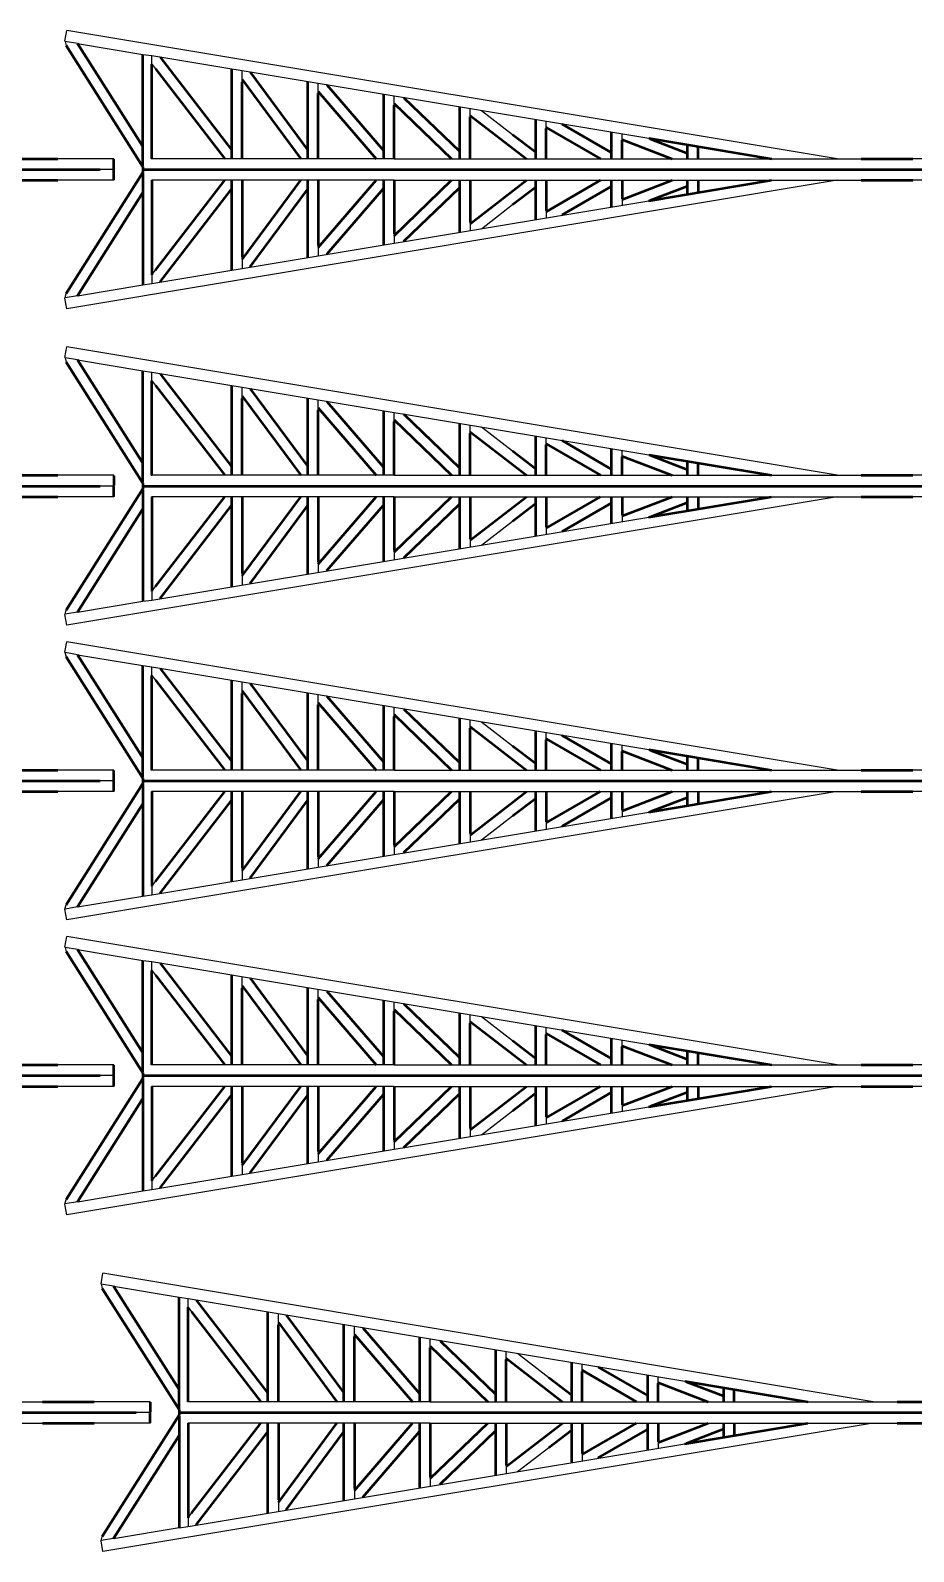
# Model space of a CAD drawing. Header units: centimetres. Extents: x 101 to 201, y 97 to 167.
# Drawn here: x 140.64 to 146.26, y 105.03 to 114.72 of the extents above; entities that cross this region are included whole.
import ezdxf

# ---------------------------------------------------------------- set-up
doc = ezdxf.new("R2010")
doc.units = ezdxf.units.CM
doc.layers.add('corte', color=1, linetype='Continuous')
doc.layers.add('grabado', color=5, linetype='Continuous')

msp = doc.modelspace()

# ---------------------------------------------------------------- linework, layer by layer
at = {"layer": 'corte'}
for p, q in [((140.8592, 114.6493), (140.8705, 114.7169)), ((145.7748, 113.8995), (140.8705, 114.7169)), ((140.8597, 114.6473), (140.8597, 114.6472)), ((140.8597, 114.6472), (140.8659, 114.6207)), ((141.1712, 113.8995), (140.814, 113.8995)), ((141.1712, 113.831), (141.0833, 113.831)), ((141.1712, 113.8967), (141.1712, 113.8995)), ((141.1712, 113.8338), (141.1712, 113.8282)), ((141.3557, 113.8489), (141.3557, 113.8541)), ((142.8412, 113.8995), (142.8297, 113.8995)), ((142.955, 113.8995), (142.9522, 113.8995)), ((145.7578, 113.8995), (145.9271, 113.8995)), ((146.6128, 113.8995), (146.2557, 113.8995)), ((141.1712, 113.7624), (140.814, 113.7624)), ((145.7748, 113.7624), (140.8705, 112.945)), ((141.1712, 113.7652), (141.1712, 113.7624)), ((141.3557, 113.813), (141.3557, 113.8078)), ((142.8412, 113.7624), (142.8297, 113.7624)), ((142.955, 113.7624), (142.9522, 113.7624)), ((145.7578, 113.7624), (145.9271, 113.7624)), ((146.6128, 113.7624), (146.2557, 113.7624)), ((140.8597, 113.0147), (140.8659, 113.0412)), ((140.8705, 112.945), (140.8592, 113.0127)), ((140.8597, 113.0146), (140.8597, 113.0147)), ((140.8592, 112.634), (140.8705, 112.7016)), ((145.7748, 111.8842), (140.8705, 112.7016)), ((140.8597, 112.632), (140.8597, 112.6319)), ((140.8597, 112.6319), (140.8659, 112.6054)), ((141.1712, 111.8842), (140.814, 111.8842)), ((141.1712, 111.8814), (141.1712, 111.8842)), ((142.8412, 111.8842), (142.8297, 111.8842)), ((142.955, 111.8842), (142.9522, 111.8842)), ((145.7578, 111.8842), (145.9271, 111.8842)), ((146.6128, 111.8842), (146.2557, 111.8842)), ((141.1712, 111.8157), (141.0833, 111.8157)), ((141.1712, 111.8185), (141.1712, 111.8129)), ((141.3557, 111.8336), (141.3557, 111.8388)), ((141.3557, 111.7977), (141.3557, 111.7925)), ((141.1712, 111.7471), (140.814, 111.7471)), ((145.7748, 111.7471), (140.8705, 110.9297)), ((141.1712, 111.7499), (141.1712, 111.7471)), ((142.8412, 111.7471), (142.8297, 111.7471)), ((142.955, 111.7471), (142.9522, 111.7471)), ((145.7578, 111.7471), (145.9271, 111.7471)), ((146.6128, 111.7471), (146.2557, 111.7471)), ((140.8597, 110.9994), (140.8659, 111.0259)), ((140.8705, 110.9297), (140.8592, 110.9974)), ((140.8597, 110.9993), (140.8597, 110.9994)), ((140.8592, 110.7569), (140.8705, 110.8245)), ((145.7748, 110.0072), (140.8705, 110.8245)), ((140.8592, 110.7569), (140.8659, 110.7284)), ((140.8597, 110.7549), (140.8597, 110.7549)), ((141.1712, 110.0072), (140.814, 110.0072)), ((141.1712, 110.0044), (141.1712, 110.0072)), ((141.1712, 109.9414), (141.1712, 109.9358)), ((141.3557, 109.9565), (141.3557, 109.9618)), ((142.8412, 110.0072), (142.8297, 110.0072)), ((142.955, 110.0072), (142.9522, 110.0072)), ((145.7578, 110.0072), (145.9271, 110.0072)), ((146.6128, 110.0072), (146.2557, 110.0072)), ((141.1712, 109.87), (140.814, 109.87)), ((145.7748, 109.87), (140.8705, 109.0526)), ((141.1712, 109.9386), (141.0833, 109.9386)), ((141.1712, 109.8728), (141.1712, 109.87)), ((141.3557, 109.9206), (141.3557, 109.9154)), ((142.8412, 109.87), (142.8297, 109.87)), ((142.955, 109.87), (142.9522, 109.87)), ((145.7578, 109.87), (145.9271, 109.87)), ((146.6128, 109.87), (146.2557, 109.87)), ((140.8592, 109.1203), (140.8659, 109.1488)), ((140.8705, 109.0526), (140.8592, 109.1203)), ((140.8597, 109.1223), (140.8597, 109.1223)), ((140.8592, 108.8796), (140.8705, 108.9473)), ((140.8597, 108.8777), (140.8597, 108.8776)), ((140.8597, 108.8776), (140.8659, 108.8511)), ((145.7748, 108.1299), (140.8705, 108.9473)), ((141.1712, 108.1299), (140.814, 108.1299)), ((141.1712, 108.1271), (141.1712, 108.1299)), ((142.8412, 108.1299), (142.8297, 108.1299)), ((142.955, 108.1299), (142.9522, 108.1299)), ((145.7578, 108.1299), (145.9271, 108.1299)), ((146.6128, 108.1299), (146.2557, 108.1299)), ((141.1712, 108.0613), (141.0833, 108.0613)), ((141.1712, 108.0641), (141.1712, 108.0585)), ((141.3557, 108.0793), (141.3557, 108.0845)), ((141.3557, 108.0434), (141.3557, 108.0382)), ((141.1712, 107.9928), (140.814, 107.9928)), ((145.7748, 107.9928), (140.8705, 107.1754)), ((141.1712, 107.9956), (141.1712, 107.9928)), ((142.8412, 107.9928), (142.8297, 107.9928)), ((142.955, 107.9928), (142.9522, 107.9928)), ((145.7578, 107.9928), (145.9271, 107.9928)), ((146.6128, 107.9928), (146.2557, 107.9928)), ((140.8592, 107.243), (140.8659, 107.2716)), ((140.8705, 107.1754), (140.8592, 107.243)), ((140.8597, 107.245), (140.8597, 107.2451)), ((141.0892, 106.7348), (141.1005, 106.8025)), ((146.0048, 105.9851), (141.1005, 106.8025)), ((141.0892, 106.7348), (141.0959, 106.7063)), ((141.0897, 106.7328), (141.0897, 106.7328)), ((140.5461, 105.9851), (140.7155, 105.9851)), ((141.4012, 105.9851), (141.044, 105.9851)), ((141.4012, 105.9823), (141.4012, 105.9851)), ((143.0712, 105.9851), (143.0597, 105.9851)), ((143.185, 105.9851), (143.1822, 105.9851)), ((145.9878, 105.9851), (146.1571, 105.9851)), ((141.4012, 105.9165), (141.3132, 105.9165)), ((141.4012, 105.9193), (141.4012, 105.9137)), ((141.5857, 105.9345), (141.5857, 105.9397)), ((141.5857, 105.8986), (141.5857, 105.8933)), ((140.5461, 105.8479), (140.7155, 105.8479)), ((141.4012, 105.8479), (141.044, 105.8479)), ((146.0048, 105.8479), (141.1005, 105.0306)), ((141.4012, 105.8507), (141.4012, 105.8479)), ((143.0712, 105.8479), (143.0597, 105.8479)), ((143.185, 105.8479), (143.1822, 105.8479)), ((145.9878, 105.8479), (146.1571, 105.8479)), ((141.0892, 105.0982), (141.0959, 105.1267)), ((141.1005, 105.0306), (141.0892, 105.0982)), ((141.0897, 105.1002), (141.0897, 105.1002))]:
    msp.add_line(p, q, dxfattribs=at)
at = {"layer": 'corte', "lineweight": 50}
for p, q in [((140.8659, 114.6207), (141.3557, 113.8489)), ((135.9141, 113.831), (141.0833, 113.831)), ((140.4855, 113.8995), (140.814, 113.8995)), ((141.1712, 113.7652), (141.1712, 113.8967)), ((141.3557, 113.8489), (141.3557, 113.813)), ((141.3557, 113.831), (146.5249, 113.831)), ((145.9271, 113.8995), (146.2557, 113.8995)), ((140.4855, 113.7624), (140.814, 113.7624)), ((140.8659, 113.0412), (141.3557, 113.813)), ((145.9271, 113.7624), (146.2557, 113.7624)), ((140.8659, 112.6054), (141.3557, 111.8336)), ((140.4855, 111.8842), (140.814, 111.8842)), ((141.1712, 111.8814), (141.1712, 111.8185)), ((145.9271, 111.8842), (146.2557, 111.8842)), ((135.9141, 111.8157), (141.0833, 111.8157)), ((140.8659, 111.0259), (141.3557, 111.7977)), ((141.1712, 111.7499), (141.1712, 111.8129)), ((141.3557, 111.8336), (141.3557, 111.7977)), ((141.3557, 111.8157), (146.5249, 111.8157)), ((140.4855, 111.7471), (140.814, 111.7471)), ((145.9271, 111.7471), (146.2557, 111.7471)), ((140.8659, 110.7284), (141.3557, 109.9565)), ((140.4855, 110.0072), (140.814, 110.0072)), ((141.1712, 109.8728), (141.1712, 110.0044)), ((141.3557, 109.9565), (141.3557, 109.9206)), ((145.9271, 110.0072), (146.2557, 110.0072)), ((135.9141, 109.9386), (141.0833, 109.9386)), ((140.4855, 109.87), (140.814, 109.87)), ((140.8659, 109.1488), (141.3557, 109.9206)), ((141.3557, 109.9386), (146.5249, 109.9386)), ((145.9271, 109.87), (146.2557, 109.87)), ((140.8659, 108.8511), (141.3557, 108.0793)), ((140.4855, 108.1299), (140.814, 108.1299)), ((141.1712, 107.9956), (141.1712, 108.1271)), ((145.9271, 108.1299), (146.2557, 108.1299)), ((135.9141, 108.0613), (141.0833, 108.0613)), ((140.8659, 107.2716), (141.3557, 108.0434)), ((141.3557, 108.0793), (141.3557, 108.0434)), ((141.3557, 108.0613), (146.5249, 108.0613)), ((140.4855, 107.9928), (140.814, 107.9928)), ((145.9271, 107.9928), (146.2557, 107.9928)), ((141.0959, 106.7063), (141.5857, 105.9345)), ((140.7155, 105.9851), (141.044, 105.9851)), ((141.4012, 105.9823), (141.4012, 105.9193)), ((146.1571, 105.9851), (146.4857, 105.9851)), ((136.1441, 105.9165), (141.3132, 105.9165)), ((141.0959, 105.1267), (141.5857, 105.8986)), ((141.4012, 105.8507), (141.4012, 105.9137)), ((141.5857, 105.9345), (141.5857, 105.8986)), ((141.5857, 105.9165), (146.7549, 105.9165)), ((140.7155, 105.8479), (141.044, 105.8479)), ((146.1571, 105.8479), (146.4857, 105.8479))]:
    msp.add_line(p, q, dxfattribs=at)
at = {"layer": 'grabado'}
for p, q in [((140.9386, 114.6341), (140.8597, 114.6472)), ((140.9386, 114.6341), (141.3558, 114.5646)), ((141.3557, 114.5646), (141.4128, 114.557)), ((141.4128, 114.5013), (141.4128, 114.557)), ((141.4128, 114.557), (144.5759, 114.0298)), ((141.4128, 114.5013), (141.4357, 114.4716)), ((141.4629, 114.5487), (141.4646, 114.5465)), ((141.9193, 114.4707), (141.9193, 114.4726)), ((141.9879, 114.388), (141.9879, 114.4612)), ((142.0365, 114.4531), (142.0381, 114.4509)), ((142.4029, 114.3901), (142.4029, 114.392)), ((142.4714, 114.3149), (142.4714, 114.3806)), ((142.5243, 114.3718), (142.5263, 114.3695)), ((142.8864, 114.3095), (142.8864, 114.3114)), ((142.955, 114.2413), (142.955, 114.3)), ((143.0147, 114.29), (143.0171, 114.2877)), ((143.37, 114.2289), (143.37, 114.2308)), ((143.4386, 114.1673), (143.4386, 114.2194)), ((143.5103, 114.2074), (143.7086, 114.0546)), ((143.8536, 114.1483), (143.8536, 114.1502)), ((143.9222, 114.0926), (143.9222, 114.1388)), ((144.0187, 114.1227), (144.0234, 114.12)), ((144.3372, 114.0677), (144.3372, 114.0696)), ((144.4057, 114.0171), (144.4057, 114.0582)), ((144.5759, 114.0298), (144.5848, 114.0265)), ((141.4128, 113.8967), (141.4128, 113.8995)), ((142.8297, 113.8995), (141.4128, 113.8995)), ((142.9522, 113.8995), (142.8412, 113.8995)), ((142.955, 113.8995), (145.7578, 113.8995)), ((141.4128, 113.7652), (141.4128, 113.7624)), ((142.8297, 113.7624), (141.4128, 113.7624)), ((142.9522, 113.7624), (142.8412, 113.7624)), ((142.955, 113.7624), (145.7578, 113.7624)), ((141.4128, 113.1049), (144.5759, 113.6321)), ((144.4057, 113.6448), (144.4057, 113.6037)), ((144.5759, 113.6321), (144.5848, 113.6355)), ((143.5103, 113.4545), (143.7086, 113.6074)), ((143.9222, 113.5693), (143.9222, 113.5231)), ((144.0187, 113.5392), (144.0234, 113.5419)), ((144.3372, 113.5942), (144.3372, 113.5923)), ((143.37, 113.433), (143.37, 113.4311)), ((143.4386, 113.4947), (143.4386, 113.4426)), ((143.8536, 113.5136), (143.8536, 113.5117)), ((142.4714, 113.3471), (142.4714, 113.2814)), ((142.8864, 113.3524), (142.8864, 113.3505)), ((142.955, 113.4206), (142.955, 113.362)), ((143.0147, 113.3719), (143.0171, 113.3742)), ((141.9879, 113.2739), (141.9879, 113.2008)), ((142.4029, 113.2718), (142.4029, 113.2699)), ((142.5243, 113.2902), (142.5263, 113.2924)), ((141.4128, 113.1606), (141.4357, 113.1903)), ((141.4128, 113.1606), (141.4128, 113.1049)), ((141.9193, 113.1912), (141.9193, 113.1893)), ((142.0365, 113.2089), (142.0381, 113.211)), ((140.9386, 113.0278), (141.3558, 113.0973)), ((141.3557, 113.0973), (141.4128, 113.1049)), ((141.4629, 113.1133), (141.4646, 113.1155)), ((140.9386, 113.0278), (140.8597, 113.0147)), ((140.9386, 112.6188), (140.8597, 112.6319)), ((140.9386, 112.6188), (141.3558, 112.5493)), ((141.3557, 112.5493), (141.4128, 112.5417)), ((141.4128, 112.486), (141.4128, 112.5417)), ((141.4128, 112.5417), (144.5759, 112.0145)), ((141.4128, 112.486), (141.4357, 112.4563)), ((141.4629, 112.5334), (141.4646, 112.5312)), ((141.9193, 112.4554), (141.9193, 112.4573)), ((141.9879, 112.3727), (141.9879, 112.4459)), ((142.0365, 112.4378), (142.0381, 112.4356)), ((142.4029, 112.3748), (142.4029, 112.3767)), ((142.4714, 112.2996), (142.4714, 112.3653)), ((142.5243, 112.3565), (142.5263, 112.3542)), ((142.8864, 112.2942), (142.8864, 112.2961)), ((142.955, 112.226), (142.955, 112.2847)), ((143.0147, 112.2747), (143.0171, 112.2724)), ((143.37, 112.2136), (143.37, 112.2155)), ((143.4386, 112.152), (143.4386, 112.2041)), ((143.5103, 112.1921), (143.7086, 112.0393)), ((143.8536, 112.133), (143.8536, 112.1349)), ((143.9222, 112.0773), (143.9222, 112.1235)), ((144.0187, 112.1074), (144.0234, 112.1047)), ((144.3372, 112.0524), (144.3372, 112.0543)), ((144.4057, 112.0018), (144.4057, 112.0429)), ((144.5759, 112.0145), (144.5848, 112.0112)), ((141.4128, 111.8814), (141.4128, 111.8842)), ((142.8297, 111.8842), (141.4128, 111.8842)), ((142.9522, 111.8842), (142.8412, 111.8842)), ((142.955, 111.8842), (145.7578, 111.8842)), ((141.4128, 111.7499), (141.4128, 111.7471)), ((142.8297, 111.7471), (141.4128, 111.7471)), ((142.9522, 111.7471), (142.8412, 111.7471)), ((142.955, 111.7471), (145.7578, 111.7471)), ((141.4128, 111.0896), (144.5759, 111.6168)), ((143.5103, 111.4392), (143.7086, 111.5921)), ((144.4057, 111.6295), (144.4057, 111.5884)), ((144.5759, 111.6168), (144.5848, 111.6202)), ((143.8536, 111.4983), (143.8536, 111.4964)), ((143.9222, 111.554), (143.9222, 111.5078)), ((144.0187, 111.5239), (144.0234, 111.5266)), ((144.3372, 111.5789), (144.3372, 111.577)), ((142.955, 111.4053), (142.955, 111.3467)), ((143.37, 111.4177), (143.37, 111.4158)), ((143.4386, 111.4794), (143.4386, 111.4273)), ((142.4714, 111.3318), (142.4714, 111.2661)), ((142.8864, 111.3371), (142.8864, 111.3352)), ((143.0147, 111.3566), (143.0171, 111.3589)), ((141.9879, 111.2586), (141.9879, 111.1855)), ((142.4029, 111.2565), (142.4029, 111.2546)), ((142.5243, 111.2749), (142.5263, 111.2771)), ((141.4128, 111.1453), (141.4357, 111.175)), ((141.4128, 111.1453), (141.4128, 111.0896)), ((141.9193, 111.1759), (141.9193, 111.174)), ((142.0365, 111.1936), (142.0381, 111.1957)), ((140.9386, 111.0125), (140.8597, 110.9994)), ((140.9386, 111.0125), (141.3558, 111.082)), ((141.3557, 111.082), (141.4128, 111.0896)), ((141.4629, 111.098), (141.4646, 111.1002)), ((140.9386, 110.7418), (140.8597, 110.7549)), ((140.9386, 110.7418), (141.3558, 110.6722)), ((141.3557, 110.6723), (141.4128, 110.6646)), ((141.4128, 110.609), (141.4128, 110.6646)), ((141.4128, 110.6646), (144.5759, 110.1375)), ((141.4629, 110.6563), (141.4646, 110.6541)), ((141.4128, 110.609), (141.4357, 110.5793)), ((141.9193, 110.5783), (141.9193, 110.5802)), ((141.9879, 110.4956), (141.9879, 110.5688)), ((142.0365, 110.5607), (142.0381, 110.5585)), ((142.4029, 110.4977), (142.4029, 110.4996)), ((142.4714, 110.4225), (142.4714, 110.4882)), ((142.5243, 110.4794), (142.5263, 110.4772)), ((142.8864, 110.4171), (142.8864, 110.419)), ((142.955, 110.3489), (142.955, 110.4076)), ((143.0147, 110.3977), (143.0171, 110.3954)), ((143.37, 110.3365), (143.37, 110.3384)), ((143.4386, 110.2749), (143.4386, 110.327)), ((143.5103, 110.3151), (143.7086, 110.1622)), ((143.8536, 110.2559), (143.8536, 110.2578)), ((143.9222, 110.2003), (143.9222, 110.2464)), ((144.0187, 110.2303), (144.0234, 110.2276)), ((144.3372, 110.1753), (144.3372, 110.1773)), ((144.4057, 110.1247), (144.4057, 110.1658)), ((144.5759, 110.1375), (144.5848, 110.1341)), ((141.4128, 110.0044), (141.4128, 110.0072)), ((142.8297, 110.0072), (141.4128, 110.0072)), ((142.9522, 110.0072), (142.8412, 110.0072)), ((142.955, 110.0072), (145.7578, 110.0072)), ((141.4128, 109.8728), (141.4128, 109.87)), ((142.8297, 109.87), (141.4128, 109.87)), ((142.9522, 109.87), (142.8412, 109.87)), ((142.955, 109.87), (145.7578, 109.87)), ((144.4057, 109.7524), (144.4057, 109.7114)), ((141.4128, 109.2125), (144.5759, 109.7397)), ((143.5103, 109.5621), (143.7086, 109.715)), ((143.9222, 109.6769), (143.9222, 109.6308)), ((144.3372, 109.7018), (144.3372, 109.6999)), ((144.5759, 109.7397), (144.5848, 109.7431)), ((143.4386, 109.6023), (143.4386, 109.5502)), ((143.8536, 109.6212), (143.8536, 109.6193)), ((144.0187, 109.6469), (144.0234, 109.6495)), ((142.8864, 109.4601), (142.8864, 109.4581)), ((142.955, 109.5282), (142.955, 109.4696)), ((143.0147, 109.4795), (143.0171, 109.4818)), ((143.37, 109.5407), (143.37, 109.5387)), ((141.9879, 109.3815), (141.9879, 109.3084)), ((142.4029, 109.3795), (142.4029, 109.3776)), ((142.4714, 109.4547), (142.4714, 109.389)), ((142.5243, 109.3978), (142.5263, 109.4)), ((141.4128, 109.2682), (141.4357, 109.2979)), ((141.4128, 109.2682), (141.4128, 109.2126)), ((141.9193, 109.2989), (141.9193, 109.297)), ((142.0365, 109.3165), (142.0381, 109.3187)), ((140.9386, 109.1354), (141.3558, 109.2049)), ((141.3557, 109.2049), (141.4128, 109.2125)), ((141.4629, 109.2209), (141.4646, 109.2231)), ((140.9386, 109.1354), (140.8597, 109.1223)), ((140.9386, 108.8645), (140.8597, 108.8776)), ((140.9386, 108.8645), (141.3558, 108.795)), ((141.3557, 108.795), (141.4128, 108.7874)), ((141.4128, 108.7317), (141.4128, 108.7874)), ((141.4128, 108.7874), (144.5759, 108.2602)), ((141.4629, 108.779), (141.4646, 108.7768)), ((141.4128, 108.7317), (141.4357, 108.702)), ((141.9193, 108.7011), (141.9193, 108.703)), ((141.9879, 108.6184), (141.9879, 108.6915)), ((142.0365, 108.6834), (142.0381, 108.6813)), ((142.4029, 108.6205), (142.4029, 108.6224)), ((142.4714, 108.5452), (142.4714, 108.6109)), ((142.5243, 108.6021), (142.5263, 108.5999)), ((142.8864, 108.5399), (142.8864, 108.5418)), ((142.955, 108.4717), (142.955, 108.5304)), ((143.0147, 108.5204), (143.0171, 108.5181)), ((143.37, 108.4593), (143.37, 108.4612)), ((143.4386, 108.3977), (143.4386, 108.4498)), ((143.5103, 108.4378), (143.7086, 108.2849)), ((143.8536, 108.3787), (143.8536, 108.3806)), ((143.9222, 108.323), (143.9222, 108.3692)), ((144.0187, 108.3531), (144.0234, 108.3504)), ((144.3372, 108.2981), (144.3372, 108.3)), ((144.4057, 108.2475), (144.4057, 108.2886)), ((144.5759, 108.2602), (144.5848, 108.2568)), ((141.4128, 108.1271), (141.4128, 108.1299)), ((142.8297, 108.1299), (141.4128, 108.1299)), ((142.9522, 108.1299), (142.8412, 108.1299)), ((142.955, 108.1299), (145.7578, 108.1299)), ((141.4128, 107.9956), (141.4128, 107.9928)), ((142.8297, 107.9928), (141.4128, 107.9928)), ((142.9522, 107.9928), (142.8412, 107.9928)), ((142.955, 107.9928), (145.7578, 107.9928)), ((141.4128, 107.3353), (144.5759, 107.8625)), ((143.5103, 107.6849), (143.7086, 107.8377)), ((144.3372, 107.8246), (144.3372, 107.8227)), ((144.4057, 107.8752), (144.4057, 107.8341)), ((144.5759, 107.8625), (144.5848, 107.8658)), ((143.4386, 107.725), (143.4386, 107.6729)), ((143.8536, 107.744), (143.8536, 107.7421)), ((143.9222, 107.7997), (143.9222, 107.7535)), ((144.0187, 107.7696), (144.0234, 107.7723)), ((142.955, 107.651), (142.955, 107.5923)), ((143.37, 107.6634), (143.37, 107.6615)), ((142.4714, 107.5775), (142.4714, 107.5117)), ((142.5243, 107.5205), (142.5263, 107.5228)), ((142.8864, 107.5828), (142.8864, 107.5809)), ((143.0147, 107.6023), (143.0171, 107.6046)), ((141.9879, 107.5043), (141.9879, 107.4311)), ((142.0365, 107.4392), (142.0381, 107.4414)), ((142.4029, 107.5022), (142.4029, 107.5003)), ((140.9386, 107.2582), (141.3558, 107.3277)), ((141.3557, 107.3277), (141.4128, 107.3353)), ((141.4128, 107.391), (141.4357, 107.4207)), ((141.4128, 107.391), (141.4128, 107.3353)), ((141.4629, 107.3436), (141.4646, 107.3458)), ((141.9193, 107.4216), (141.9193, 107.4197)), ((140.9386, 107.2582), (140.8597, 107.2451)), ((141.1686, 106.7197), (141.0897, 106.7328)), ((141.1686, 106.7197), (141.5858, 106.6502)), ((141.5857, 106.6502), (141.6428, 106.6426)), ((141.6428, 106.6426), (144.8059, 106.1154)), ((141.6428, 106.5869), (141.6428, 106.6425)), ((141.6428, 106.5869), (141.6657, 106.5572)), ((141.6929, 106.6342), (141.6946, 106.632)), ((142.1493, 106.5562), (142.1493, 106.5581)), ((142.2179, 106.4736), (142.2179, 106.5467)), ((142.2665, 106.5386), (142.2681, 106.5364)), ((142.6329, 106.4756), (142.6329, 106.4776)), ((142.7014, 106.4004), (142.7014, 106.4661)), ((142.7543, 106.4573), (142.7562, 106.4551)), ((143.1164, 106.3951), (143.1164, 106.397)), ((143.185, 106.3269), (143.185, 106.3855)), ((143.2447, 106.3756), (143.2471, 106.3733)), ((143.6, 106.3145), (143.6, 106.3164)), ((143.6686, 106.2528), (143.6686, 106.3049)), ((143.7403, 106.293), (143.9386, 106.1401)), ((144.0836, 106.2339), (144.0836, 106.2358)), ((144.1522, 106.1782), (144.1522, 106.2243)), ((144.2487, 106.2082), (144.2534, 106.2056)), ((144.5672, 106.1533), (144.5672, 106.1552)), ((144.6357, 106.1027), (144.6357, 106.1437)), ((144.8059, 106.1154), (144.8148, 106.112)), ((141.6428, 105.9823), (141.6428, 105.9851)), ((143.0597, 105.9851), (141.6428, 105.9851)), ((143.1822, 105.9851), (143.0712, 105.9851)), ((143.185, 105.9851), (145.9878, 105.9851)), ((141.6428, 105.8507), (141.6428, 105.8479)), ((143.0597, 105.8479), (141.6428, 105.8479)), ((143.1822, 105.8479), (143.0712, 105.8479)), ((143.185, 105.8479), (145.9878, 105.8479)), ((141.6428, 105.1905), (144.8059, 105.7176)), ((143.7403, 105.54), (143.9386, 105.6929)), ((144.5672, 105.6798), (144.5672, 105.6778)), ((144.6357, 105.7304), (144.6357, 105.6893)), ((144.8059, 105.7176), (144.8148, 105.721)), ((144.0836, 105.5992), (144.0836, 105.5973)), ((144.1522, 105.6548), (144.1522, 105.6087)), ((144.2487, 105.6248), (144.2534, 105.6275)), ((143.185, 105.5062), (143.185, 105.4475)), ((143.6, 105.5186), (143.6, 105.5167)), ((143.6686, 105.5802), (143.6686, 105.5281)), ((142.7014, 105.4326), (142.7014, 105.3669)), ((143.1164, 105.438), (143.1164, 105.4361)), ((143.2447, 105.4574), (143.2471, 105.4597)), ((142.2179, 105.3595), (142.2179, 105.2863)), ((142.2665, 105.2944), (142.2681, 105.2966)), ((142.6329, 105.3574), (142.6329, 105.3555)), ((142.7543, 105.3757), (142.7562, 105.3779)), ((141.6428, 105.2461), (141.6657, 105.2758)), ((141.6428, 105.2461), (141.6428, 105.1905)), ((141.6929, 105.1988), (141.6946, 105.201)), ((142.1493, 105.2768), (142.1493, 105.2749)), ((141.1686, 105.1133), (141.0897, 105.1002)), ((141.1686, 105.1133), (141.5858, 105.1829)), ((141.5857, 105.1828), (141.6428, 105.1905))]:
    msp.add_line(p, q, dxfattribs=at)
at = {"layer": 'grabado', "lineweight": 50}
for p, q in [((140.9386, 114.6341), (141.3557, 113.9769)), ((141.3557, 113.8541), (141.3557, 114.5646)), ((141.4128, 113.8995), (141.4128, 114.5013)), ((141.4646, 114.5465), (141.9193, 113.9558)), ((141.4357, 114.4716), (141.876, 113.8995)), ((141.9193, 114.4707), (141.9193, 113.8995)), ((141.9879, 114.4035), (142.3602, 113.8995)), ((142.0381, 114.4509), (142.4029, 113.9572)), ((141.9879, 113.8995), (141.9879, 114.388)), ((142.4029, 114.3901), (142.4029, 113.8995)), ((142.4714, 114.3281), (142.8412, 113.8995)), ((142.4714, 113.8995), (142.4714, 114.3149)), ((142.5263, 114.3695), (142.8864, 113.952)), ((142.8864, 114.3095), (142.8864, 113.8995)), ((142.955, 114.2523), (143.3207, 113.8995)), ((142.955, 113.8995), (142.955, 114.2413)), ((143.0171, 114.2877), (143.37, 113.9472)), ((143.37, 114.2289), (143.37, 113.8995)), ((143.4386, 114.1761), (143.7974, 113.8995)), ((143.4386, 113.8995), (143.4386, 114.1673)), ((143.8536, 114.1483), (143.8536, 113.8995)), ((144.0234, 114.12), (144.3372, 113.9391)), ((143.7086, 114.0546), (143.8536, 113.9428)), ((143.9222, 114.0992), (144.2685, 113.8995)), ((143.9222, 113.8995), (143.9222, 114.0926)), ((144.3372, 114.0677), (144.3372, 113.8995)), ((144.4057, 114.0215), (144.7247, 113.8995)), ((144.4057, 113.8995), (144.4057, 114.0171)), ((144.5759, 114.0298), (145.3577, 113.8995)), ((144.5848, 114.0265), (144.8207, 113.9362)), ((144.8207, 113.989), (144.8207, 113.8995)), ((144.8893, 113.8995), (144.8893, 113.9776)), ((141.3557, 113.8078), (141.3557, 113.0973)), ((141.4128, 113.7624), (141.4128, 113.1606)), ((141.4357, 113.1903), (141.876, 113.7624)), ((141.9193, 113.7624), (141.9193, 113.1912)), ((141.9879, 113.7624), (141.9879, 113.2739)), ((141.9879, 113.2585), (142.3602, 113.7624)), ((142.4029, 113.7624), (142.4029, 113.2718)), ((142.4714, 113.7624), (142.4714, 113.3471)), ((142.4714, 113.3338), (142.8412, 113.7624)), ((142.8864, 113.7624), (142.8864, 113.3524)), ((142.955, 113.7624), (142.955, 113.4206)), ((142.955, 113.4096), (143.3207, 113.7624)), ((143.37, 113.7624), (143.37, 113.433)), ((143.4386, 113.7624), (143.4386, 113.4947)), ((143.4386, 113.4858), (143.7974, 113.7624)), ((143.7086, 113.6074), (143.8536, 113.7191)), ((143.8536, 113.7624), (143.8536, 113.5136)), ((143.9222, 113.5627), (144.2685, 113.7624)), ((143.9222, 113.7624), (143.9222, 113.5693)), ((144.0234, 113.5419), (144.3372, 113.7228)), ((144.3372, 113.7624), (144.3372, 113.5942)), ((144.4057, 113.7624), (144.4057, 113.6448)), ((144.4057, 113.6404), (144.7247, 113.7624)), ((144.5759, 113.6321), (145.3577, 113.7624)), ((144.5848, 113.6355), (144.8207, 113.7257)), ((144.8207, 113.7624), (144.8207, 113.6729)), ((144.8893, 113.7624), (144.8893, 113.6843)), ((140.9386, 113.0278), (141.3557, 113.685)), ((141.4646, 113.1155), (141.9193, 113.7062)), ((142.0381, 113.211), (142.4029, 113.7047)), ((142.5263, 113.2924), (142.8864, 113.7099)), ((143.0171, 113.3742), (143.37, 113.7148)), ((140.9386, 112.6188), (141.3557, 111.9616)), ((141.3557, 111.8388), (141.3557, 112.5493)), ((141.4128, 111.8842), (141.4128, 112.486)), ((141.4646, 112.5312), (141.9193, 111.9405)), ((141.4357, 112.4563), (141.876, 111.8842)), ((141.9193, 112.4554), (141.9193, 111.8842)), ((141.9879, 112.3882), (142.3602, 111.8842)), ((141.9879, 111.8842), (141.9879, 112.3727)), ((142.0381, 112.4356), (142.4029, 111.9419)), ((142.4029, 112.3748), (142.4029, 111.8842)), ((142.4714, 112.3128), (142.8412, 111.8842)), ((142.4714, 111.8842), (142.4714, 112.2996)), ((142.5263, 112.3542), (142.8864, 111.9367)), ((142.8864, 112.2942), (142.8864, 111.8842)), ((143.0171, 112.2724), (143.37, 111.9319)), ((142.955, 112.237), (143.3207, 111.8842)), ((142.955, 111.8842), (142.955, 112.226)), ((143.37, 112.2136), (143.37, 111.8842)), ((143.4386, 112.1608), (143.7974, 111.8842)), ((143.4386, 111.8842), (143.4386, 112.152)), ((143.8536, 112.133), (143.8536, 111.8842)), ((143.9222, 112.0839), (144.2685, 111.8842)), ((143.9222, 111.8842), (143.9222, 112.0773)), ((144.0234, 112.1047), (144.3372, 111.9238)), ((143.7086, 112.0393), (143.8536, 111.9275)), ((144.3372, 112.0524), (144.3372, 111.8842)), ((144.4057, 112.0062), (144.7247, 111.8842)), ((144.4057, 111.8842), (144.4057, 112.0018)), ((144.5759, 112.0145), (145.3577, 111.8842)), ((144.5848, 112.0112), (144.8207, 111.9209)), ((144.8207, 111.9737), (144.8207, 111.8842)), ((144.8893, 111.8842), (144.8893, 111.9623)), ((141.3557, 111.7925), (141.3557, 111.082)), ((141.4128, 111.7471), (141.4128, 111.1453)), ((141.4357, 111.175), (141.876, 111.7471)), ((141.4646, 111.1002), (141.9193, 111.6909)), ((141.9193, 111.7471), (141.9193, 111.1759)), ((141.9879, 111.7471), (141.9879, 111.2586)), ((141.9879, 111.2432), (142.3602, 111.7471)), ((142.0381, 111.1957), (142.4029, 111.6894)), ((142.4029, 111.7471), (142.4029, 111.2565)), ((142.4714, 111.7471), (142.4714, 111.3318)), ((142.4714, 111.3185), (142.8412, 111.7471)), ((142.5263, 111.2771), (142.8864, 111.6946)), ((142.8864, 111.7471), (142.8864, 111.3371)), ((142.955, 111.7471), (142.955, 111.4053)), ((142.955, 111.3943), (143.3207, 111.7471)), ((143.0171, 111.3589), (143.37, 111.6995)), ((143.37, 111.7471), (143.37, 111.4177)), ((143.4386, 111.7471), (143.4386, 111.4794)), ((143.4386, 111.4705), (143.7974, 111.7471)), ((143.7086, 111.5921), (143.8536, 111.7038)), ((143.8536, 111.7471), (143.8536, 111.4983)), ((143.9222, 111.5474), (144.2685, 111.7471)), ((143.9222, 111.7471), (143.9222, 111.554)), ((144.0234, 111.5266), (144.3372, 111.7075)), ((144.3372, 111.7471), (144.3372, 111.5789)), ((144.4057, 111.7471), (144.4057, 111.6295)), ((144.4057, 111.6251), (144.7247, 111.7471)), ((144.5759, 111.6168), (145.3577, 111.7471)), ((144.5848, 111.6202), (144.8207, 111.7104)), ((144.8207, 111.7471), (144.8207, 111.6576)), ((144.8893, 111.7471), (144.8893, 111.669)), ((140.9386, 111.0125), (141.3557, 111.6697)), ((140.9386, 110.7418), (141.3557, 110.0845)), ((141.3557, 109.9618), (141.3557, 110.6723)), ((141.4646, 110.6541), (141.9193, 110.0634)), ((141.4128, 110.0072), (141.4128, 110.609)), ((141.4357, 110.5793), (141.876, 110.0072)), ((141.9193, 110.5783), (141.9193, 110.0072)), ((142.0381, 110.5585), (142.4029, 110.0649)), ((141.9879, 110.5111), (142.3602, 110.0072)), ((141.9879, 110.0072), (141.9879, 110.4956)), ((142.4029, 110.4977), (142.4029, 110.0072)), ((142.4714, 110.4357), (142.8412, 110.0072)), ((142.5263, 110.4772), (142.8864, 110.0597)), ((142.4714, 110.0072), (142.4714, 110.4225)), ((142.8864, 110.4171), (142.8864, 110.0072)), ((142.955, 110.36), (143.3207, 110.0072)), ((142.955, 110.0072), (142.955, 110.3489)), ((143.0171, 110.3954), (143.37, 110.0548)), ((143.37, 110.3365), (143.37, 110.0072)), ((143.4386, 110.2837), (143.7974, 110.0072)), ((143.4386, 110.0072), (143.4386, 110.2749)), ((143.8536, 110.2559), (143.8536, 110.0072)), ((143.7086, 110.1622), (143.8536, 110.0505)), ((143.9222, 110.2068), (144.2685, 110.0072)), ((143.9222, 110.0072), (143.9222, 110.2003)), ((144.0234, 110.2276), (144.3372, 110.0467)), ((144.3372, 110.1753), (144.3372, 110.0072)), ((144.5759, 110.1375), (145.3577, 110.0072)), ((144.5848, 110.1341), (144.8207, 110.0439)), ((144.4057, 110.1291), (144.7247, 110.0072)), ((144.4057, 110.0072), (144.4057, 110.1247)), ((144.8207, 110.0967), (144.8207, 110.0072)), ((144.8893, 110.0072), (144.8893, 110.0852)), ((141.3557, 109.9154), (141.3557, 109.2049)), ((141.4128, 109.87), (141.4128, 109.2682)), ((141.4357, 109.2979), (141.876, 109.87)), ((141.9193, 109.87), (141.9193, 109.2989)), ((141.9879, 109.87), (141.9879, 109.3815)), ((141.9879, 109.3661), (142.3602, 109.87)), ((142.4029, 109.87), (142.4029, 109.3795)), ((142.4714, 109.87), (142.4714, 109.4547)), ((142.4714, 109.4415), (142.8412, 109.87)), ((142.8864, 109.87), (142.8864, 109.4601)), ((142.955, 109.87), (142.955, 109.5282)), ((142.955, 109.5172), (143.3207, 109.87)), ((143.37, 109.87), (143.37, 109.5407)), ((143.4386, 109.87), (143.4386, 109.6023)), ((143.4386, 109.5935), (143.7974, 109.87)), ((143.8536, 109.87), (143.8536, 109.6212)), ((143.9222, 109.6703), (144.2685, 109.87)), ((143.9222, 109.87), (143.9222, 109.6769)), ((144.3372, 109.87), (144.3372, 109.7018)), ((144.4057, 109.87), (144.4057, 109.7524)), ((144.4057, 109.7481), (144.7247, 109.87)), ((144.5759, 109.7397), (145.3577, 109.87)), ((144.8207, 109.87), (144.8207, 109.7805)), ((144.8893, 109.87), (144.8893, 109.792)), ((140.9386, 109.1354), (141.3557, 109.7927)), ((141.4646, 109.2231), (141.9193, 109.8138)), ((142.0381, 109.3187), (142.4029, 109.8123)), ((142.5263, 109.4), (142.8864, 109.8175)), ((143.0171, 109.4818), (143.37, 109.8224)), ((143.7086, 109.715), (143.8536, 109.8267)), ((144.0234, 109.6495), (144.3372, 109.8304)), ((144.5848, 109.7431), (144.8207, 109.8333)), ((140.9386, 108.8645), (141.3557, 108.2073)), ((141.3557, 108.0845), (141.3557, 108.795)), ((141.4128, 108.1299), (141.4128, 108.7317)), ((141.4357, 108.702), (141.876, 108.1299)), ((141.4646, 108.7768), (141.9193, 108.1861)), ((141.9193, 108.7011), (141.9193, 108.1299)), ((142.0381, 108.6813), (142.4029, 108.1876)), ((141.9879, 108.6338), (142.3602, 108.1299)), ((141.9879, 108.1299), (141.9879, 108.6184)), ((142.4029, 108.6205), (142.4029, 108.1299)), ((142.5263, 108.5999), (142.8864, 108.1824)), ((142.4714, 108.5585), (142.8412, 108.1299)), ((142.4714, 108.1299), (142.4714, 108.5452)), ((142.8864, 108.5399), (142.8864, 108.1299)), ((143.0171, 108.5181), (143.37, 108.1776)), ((142.955, 108.4827), (143.3207, 108.1299)), ((142.955, 108.1299), (142.955, 108.4717)), ((143.37, 108.4593), (143.37, 108.1299)), ((143.4386, 108.4065), (143.7974, 108.1299)), ((143.4386, 108.1299), (143.4386, 108.3977)), ((143.8536, 108.3787), (143.8536, 108.1299)), ((143.9222, 108.3296), (144.2685, 108.1299)), ((143.9222, 108.1299), (143.9222, 108.323)), ((144.0234, 108.3504), (144.3372, 108.1695)), ((144.3372, 108.2981), (144.3372, 108.1299)), ((143.7086, 108.2849), (143.8536, 108.1732)), ((144.4057, 108.2519), (144.7247, 108.1299)), ((144.4057, 108.1299), (144.4057, 108.2475)), ((144.5759, 108.2602), (145.3577, 108.1299)), ((144.5848, 108.2568), (144.8207, 108.1666)), ((144.8207, 108.2194), (144.8207, 108.1299)), ((144.8893, 108.1299), (144.8893, 108.208)), ((141.3557, 108.0382), (141.3557, 107.3277)), ((140.9386, 107.2582), (141.3557, 107.9154)), ((141.4128, 107.9928), (141.4128, 107.391)), ((141.4357, 107.4207), (141.876, 107.9928)), ((141.4646, 107.3458), (141.9193, 107.9366)), ((141.9193, 107.9928), (141.9193, 107.4216)), ((141.9879, 107.9928), (141.9879, 107.5043)), ((141.9879, 107.4888), (142.3602, 107.9928)), ((142.0381, 107.4414), (142.4029, 107.9351)), ((142.4029, 107.9928), (142.4029, 107.5022)), ((142.4714, 107.9928), (142.4714, 107.5775)), ((142.4714, 107.5642), (142.8412, 107.9928)), ((142.5263, 107.5228), (142.8864, 107.9403)), ((142.8864, 107.9928), (142.8864, 107.5828)), ((142.955, 107.9928), (142.955, 107.651)), ((142.955, 107.64), (143.3207, 107.9928)), ((143.0171, 107.6046), (143.37, 107.9451)), ((143.37, 107.9928), (143.37, 107.6634)), ((143.4386, 107.9928), (143.4386, 107.725)), ((143.4386, 107.7162), (143.7974, 107.9928)), ((143.7086, 107.8377), (143.8536, 107.9495)), ((143.8536, 107.9928), (143.8536, 107.744)), ((143.9222, 107.7931), (144.2685, 107.9928)), ((143.9222, 107.9928), (143.9222, 107.7997)), ((144.0234, 107.7723), (144.3372, 107.9532)), ((144.3372, 107.9928), (144.3372, 107.8246)), ((144.4057, 107.9928), (144.4057, 107.8752)), ((144.4057, 107.8708), (144.7247, 107.9928)), ((144.5759, 107.8625), (145.3577, 107.9928)), ((144.5848, 107.8658), (144.8207, 107.9561)), ((144.8207, 107.9928), (144.8207, 107.9033)), ((144.8893, 107.9928), (144.8893, 107.9147)), ((141.1686, 106.7197), (141.5857, 106.0624)), ((141.5857, 105.9397), (141.5857, 106.6502)), ((141.6428, 105.9851), (141.6428, 106.5869)), ((141.6657, 106.5572), (142.106, 105.9851)), ((141.6946, 106.632), (142.1493, 106.0413)), ((142.1493, 106.5562), (142.1493, 105.9851)), ((142.2179, 106.489), (142.5902, 105.9851)), ((142.2179, 105.9851), (142.2179, 106.4736)), ((142.2681, 106.5364), (142.6329, 106.0428)), ((142.6329, 106.4756), (142.6329, 105.9851)), ((142.7562, 106.4551), (143.1164, 106.0376)), ((142.7014, 106.4136), (143.0712, 105.9851)), ((142.7014, 105.9851), (142.7014, 106.4004)), ((143.1164, 106.3951), (143.1164, 105.9851)), ((143.2471, 106.3733), (143.6, 106.0327)), ((143.185, 106.3379), (143.5507, 105.9851)), ((143.185, 105.9851), (143.185, 106.3269)), ((143.6, 106.3145), (143.6, 105.9851)), ((143.6686, 106.2616), (144.0274, 105.9851)), ((143.6686, 105.9851), (143.6686, 106.2528)), ((144.0836, 106.2339), (144.0836, 105.9851)), ((144.1522, 106.1848), (144.4985, 105.9851)), ((144.1522, 105.9851), (144.1522, 106.1782)), ((144.2534, 106.2056), (144.5672, 106.0247)), ((143.9386, 106.1401), (144.0836, 106.0284)), ((144.5672, 106.1533), (144.5672, 105.9851)), ((144.6357, 106.107), (144.9547, 105.9851)), ((144.6357, 105.9851), (144.6357, 106.1027)), ((144.8059, 106.1154), (145.5877, 105.9851)), ((144.8148, 106.112), (145.0507, 106.0218)), ((145.0507, 106.0746), (145.0507, 105.9851)), ((145.1193, 105.9851), (145.1193, 106.0631)), ((141.5857, 105.8933), (141.5857, 105.1828)), ((141.6428, 105.8479), (141.6428, 105.2461)), ((141.6657, 105.2758), (142.106, 105.8479)), ((141.6946, 105.201), (142.1493, 105.7917)), ((142.1493, 105.8479), (142.1493, 105.2768)), ((142.2179, 105.8479), (142.2179, 105.3595)), ((142.2179, 105.344), (142.5902, 105.8479)), ((142.2681, 105.2966), (142.6329, 105.7902)), ((142.6329, 105.8479), (142.6329, 105.3574)), ((142.7014, 105.8479), (142.7014, 105.4326)), ((142.7014, 105.4194), (143.0712, 105.8479)), ((142.7562, 105.3779), (143.1164, 105.7955)), ((143.1164, 105.8479), (143.1164, 105.438)), ((143.185, 105.8479), (143.185, 105.5062)), ((143.185, 105.4951), (143.5507, 105.8479)), ((143.2471, 105.4597), (143.6, 105.8003)), ((143.6, 105.8479), (143.6, 105.5186)), ((143.6686, 105.8479), (143.6686, 105.5802)), ((143.6686, 105.5714), (144.0274, 105.8479)), ((143.9386, 105.6929), (144.0836, 105.8047)), ((144.0836, 105.8479), (144.0836, 105.5992)), ((144.1522, 105.6483), (144.4985, 105.8479)), ((144.1522, 105.8479), (144.1522, 105.6548)), ((144.2534, 105.6275), (144.5672, 105.8084)), ((144.5672, 105.8479), (144.5672, 105.6798)), ((144.6357, 105.8479), (144.6357, 105.7304)), ((144.6357, 105.726), (144.9547, 105.8479)), ((144.8059, 105.7176), (145.5877, 105.8479)), ((144.8148, 105.721), (145.0507, 105.8112)), ((145.0507, 105.8479), (145.0507, 105.7584)), ((145.1193, 105.8479), (145.1193, 105.7699)), ((141.1686, 105.1133), (141.5857, 105.7706))]:
    msp.add_line(p, q, dxfattribs=at)

doc.saveas('drawing.dxf')
